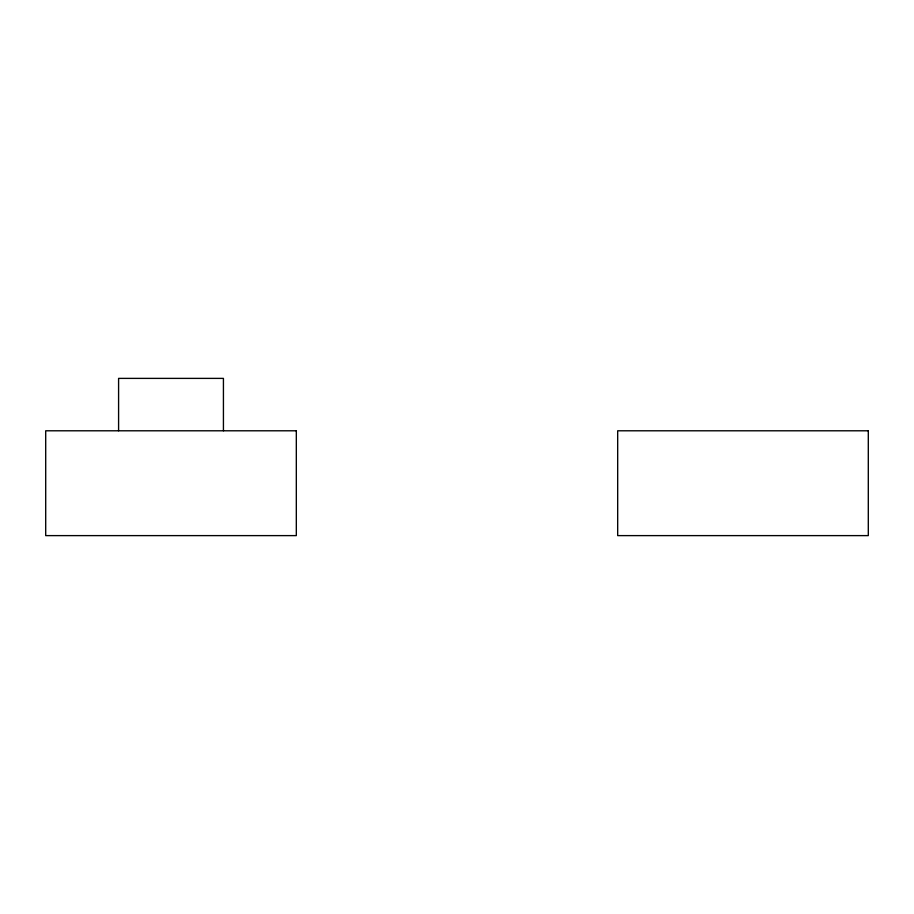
<?xml version="1.0" encoding="UTF-8"?>
<svg xmlns="http://www.w3.org/2000/svg" width="914" height="914" viewBox="0 0 914 914"><rect width="100%" height="100%" fill="white"/><g stroke="black" fill="none" stroke-linecap="round" stroke-linejoin="round"><path stroke-width="1.37" d="M223.427 430.791L223.427 378.385L118.592 378.385L118.592 430.791M296.319 430.791L45.7 430.791L45.7 535.615L296.319 535.615L296.319 430.791M868.3 430.791L617.681 430.791L617.681 535.615L868.3 535.615L868.3 430.791"/></g></svg>
